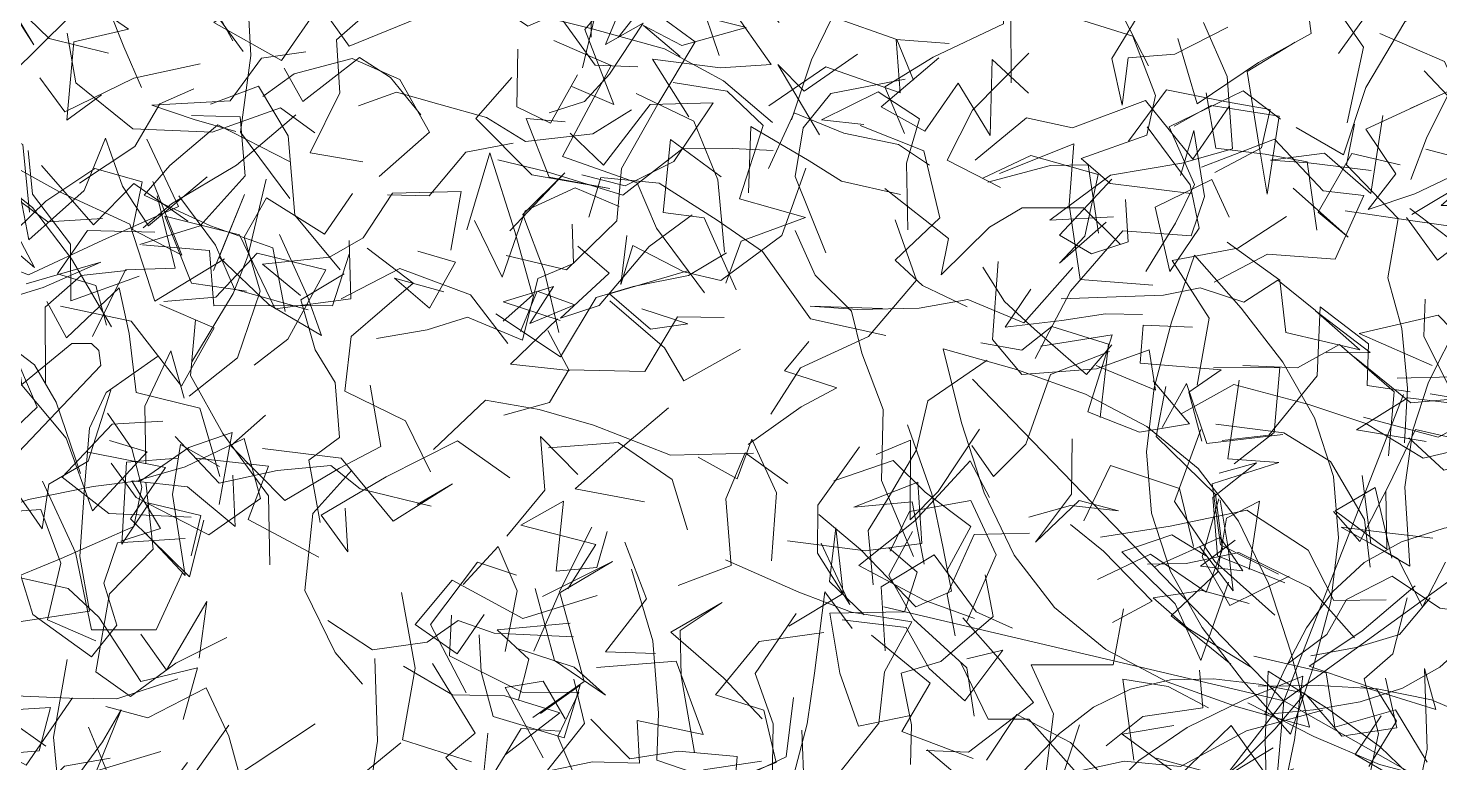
# Model space of a CAD drawing. Header units: metres. Extents: x 0 to 46.1, y -33.1 to 1.9.
# Drawn here: x 41.159 to 41.925, y -9.414 to -9.016 of the extents above; entities that cross this region are included whole.
import ezdxf

# ---------------------------------------------------------------- set-up
doc = ezdxf.new("R2010")
doc.units = ezdxf.units.M
doc.header["$LTSCALE"] = 0.02
for name, color, linetype, lineweight in [('AB_EXT_MASSIF', 8, 'Continuous', 9), ('BLOC_BRANCHES', 7, 'Continuous', 13), ('BLOC_FEUILLAGE', 7, 'Continuous', 13)]:
    doc.layers.add(name, color=color, linetype=linetype, lineweight=lineweight)
doc.layers.add('ARCHIBOOKS_ARBRE', color=7, linetype='Continuous')

# ---------------------------------------------------------------- blocks, each defined once
blk = doc.blocks.new('AB_ALPHA_7b87773eaf7dd805')
at = {"layer": 'BLOC_BRANCHES', "color": 8, "lineweight": 13, "true_color": 0x878787, "transparency": 33554572}
blk.add_lwpolyline([(0.313, 0.6665), (0.4567, 0.7842), (0.4835, 0.7842), (0.4933, 0.7744), (0.496, 0.754), (0.2718, 0.5188)], dxfattribs=at)
at = {"layer": 'BLOC_FEUILLAGE', "color": 8, "lineweight": 13, "true_color": 0x878787, "transparency": 33554572}
for points in [[(1.9166, 1.4621), (1.9206, 1.3791), (1.9321, 1.2735), (1.8503, 1.296), (1.7638, 1.3105), (1.7301, 1.2304), (1.7306, 1.137)], [(0.6749, 1.194), (0.6374, 1.2624), (0.6245, 1.3711), (0.5741, 1.3111), (0.4939, 1.3078), (0.4583, 1.4089)], [(0.2645, 1.3848), (0.2931, 1.2762), (0.3693, 1.2477), (0.4049, 1.1888), (0.3568, 1.264), (0.4257, 1.1974), (0.5065, 1.1773)], [(1.829, 1.2761), (1.8879, 1.369), (1.9901, 1.3371), (2.0656, 1.3335), (2.1501, 1.2693), (2.2082, 1.1855), (2.1862, 1.0828)], [(1.9416, 1.3638), (1.9618, 1.2845), (1.8833, 1.2254), (1.9164, 1.16)], [(2.117, 1.0768), (2.1812, 1.0397), (2.2114, 1.1308), (2.2642, 1.22), (2.3396, 1.2791), (2.3352, 1.3626)], [(0.8571, 1.3195), (0.9223, 1.3065), (0.9606, 1.344), (0.9919, 1.2701), (1.0752, 1.2138), (1.1615, 1.252), (1.161, 1.1989)], [(1.1346, 1.1324), (1.1915, 1.1076), (1.1521, 1.2093), (1.2106, 1.2776), (1.1896, 1.3231), (1.0883, 1.354)], [(1.271, 1.3359), (1.2106, 1.3442), (1.1809, 1.2862), (1.105, 1.2458), (1.1662, 1.161), (1.2242, 1.1589)], [(2.1743, 1.1767), (2.234, 1.2598), (2.2034, 1.3037), (2.3088, 1.3406), (2.2338, 1.3419)], [(0.4044, 1.3273), (0.4608, 1.3319), (0.4883, 1.2409), (0.5336, 1.2097), (0.4594, 1.1928), (0.4499, 1.0866), (0.4969, 1.1207)], [(0.6889, 1.1797), (0.6435, 1.242), (0.6219, 1.294), (0.5253, 1.3396)], [(0.7399, 1.3261), (0.6959, 1.2404), (0.6992, 1.1742), (0.6855, 1.0704), (0.7523, 0.9803)], [(1.1983, 1.3032), (1.104, 1.2923), (1.0784, 1.231), (1.162, 1.2105), (1.2603, 1.183), (1.3401, 1.1398), (1.4069, 1.0835)], [(2.2401, 1.2392), (2.1931, 1.28), (2.1241, 1.3036), (2.1372, 1.2039), (2.0657, 1.1645), (1.9825, 1.1085), (1.9563, 1.197)], [(1.4157, 1.2188), (1.3451, 1.2978), (1.307, 1.2559), (1.3345, 1.1743)], [(0.9425, 1.2817), (0.9247, 1.2241), (0.8325, 1.1869), (0.7928, 1.2423), (0.7409, 1.1672), (0.6492, 1.219), (0.6967, 1.2536)], [(0.8512, 1.0301), (0.7799, 1.0421), (0.8202, 1.1234), (0.8155, 1.1956), (0.8738, 1.2463), (0.9832, 1.2644)], [(1.149, 1.1574), (1.1742, 1.2633), (1.255, 1.2719), (1.1976, 1.1985)], [(1.6497, 1.272), (1.7185, 1.2741), (1.7199, 1.217), (1.6246, 1.1721), (1.5593, 1.1316), (1.5859, 1.0687)], [(1.8678, 1.2735), (1.9207, 1.2583), (1.8671, 1.17), (1.8809, 1.1071), (1.8889, 1.1709), (1.9524, 1.1758), (2.0244, 1.2124)], [(1.0458, 0.9032), (1.1274, 0.8838), (1.1956, 0.95), (1.2019, 1.021), (1.2514, 1.1084), (1.302, 1.1929), (1.2276, 1.247)], [(1.2061, 1.2515), (1.1805, 1.189), (1.2315, 1.2179), (1.1858, 1.1489), (1.152, 1.112), (1.1041, 1.0964)], [(0.5511, 1.1308), (0.5272, 1.1858), (0.5068, 1.2371), (0.4527, 1.2257), (0.3747, 1.1489), (0.3, 1.1093), (0.2216, 1.0507)], [(1.2817, 1.1728), (1.232, 1.2147), (1.2837, 1.1877), (1.3709, 1.2123), (1.291, 1.232)], [(1.2933, 1.0911), (1.2439, 1.1691), (1.3362, 1.1575), (1.4049, 1.162), (1.3475, 1.2433)], [(1.4323, 1.0872), (1.4596, 1.1682), (1.4882, 1.2267), (1.5752, 1.1959), (1.5981, 1.1409)], [(1.8057, 1.2283), (1.8955, 1.2002), (1.9262, 1.1199), (1.9143, 1.0663), (1.8253, 1.0345), (1.8648, 1.0009), (1.9744, 0.9871)], [(1.869, 0.9558), (1.783, 0.9513), (1.865, 1.0122), (1.9617, 1.0283), (2.0307, 1.0479), (2.0235, 1.1456), (1.9913, 1.2187)], [(0.7861, 1.0695), (0.7394, 1.1031), (0.6468, 1.0704), (0.5392, 1.0747), (0.462, 1.1371), (0.4504, 1.2043)], [(1.3144, 0.8528), (1.2496, 0.9402), (1.2234, 1.0017), (1.1222, 1.0374), (1.1511, 1.0916), (1.1882, 1.1606), (1.1104, 1.1947)], [(1.4017, 1.1058), (1.4792, 1.1589), (1.5797, 1.1234), (1.5743, 1.196), (1.6462, 1.1905)], [(1.9514, 1.0785), (2.0017, 1.1064), (2.094, 1.092), (2.0776, 0.9863), (2.0662, 1.0542), (2.0502, 1.1524), (2.1157, 1.1924)], [(2.2904, 1.1532), (2.3536, 1.0866), (2.3179, 1.166), (2.2303, 1.2039)], [(0.774, 1.179), (0.7137, 1.1704), (0.6712, 1.1126), (0.5653, 1.107), (0.6223, 1.0876), (0.6791, 1.071)], [(0.7157, 1.1185), (0.7579, 1.1495), (0.8369, 1.17), (0.9013, 1.1415), (0.9418, 1.0704), (0.8736, 1.0102)], [(0.7444, 1.1571), (0.7697, 1.112), (0.8467, 1.1715), (0.8889, 1.1443), (0.9298, 1.0937)], [(1.0614, 1.1827), (1.0599, 1.1048), (1.1058, 1.0823), (1.1424, 1.1481)], [(1.5218, 1.1759), (1.4499, 1.1257), (1.414, 1.1622), (1.4705, 1.0669)], [(1.7539, 1.1233), (1.7048, 1.1686), (1.7019, 1.0659), (1.6585, 1.1367), (1.6132, 1.0718), (1.5542, 1.1045), (1.6325, 1.1712)], [(1.7158, 0.9954), (1.6436, 1.0323), (1.6781, 1.0999), (1.7543, 1.1772)], [(0.4133, 1.1437), (0.447, 1.098), (0.5406, 1.1436), (0.6307, 1.163)], [(0.8206, 0.8836), (0.759, 0.9578), (0.7498, 1.0653), (0.7097, 1.1328), (0.6445, 1.1082)], [(1.0531, 1.1445), (1.0044, 1.0886), (1.0804, 1.0124), (1.186, 0.9942), (1.1037, 1.0093), (1.0725, 1.089), (1.1254, 1.0842)], [(1.3434, 0.8657), (1.3641, 0.9224), (1.4516, 0.9549), (1.3618, 0.98), (1.3939, 1.0792), (1.3451, 1.1257), (1.2722, 1.1376)], [(1.4789, 0.907), (1.4376, 1.0104), (1.4482, 1.0761), (1.4857, 1.1227), (1.5866, 1.1422)], [(0.3775, 1.1271), (0.3297, 1.0934), (0.2817, 1.0414), (0.2969, 1.0957), (0.3904, 1.0538), (0.3992, 0.9617)], [(0.6219, 1.1292), (0.5759, 1.1087), (0.5422, 1.0507), (0.4669, 1.001)], [(0.8454, 1.1062), (0.8967, 1.1245), (0.9545, 1.1082), (1.019, 1.09), (1.0718, 1.0578), (1.1631, 1.0679), (1.2154, 1.1006)], [(1.2221, 1.1228), (1.3001, 1.0853), (1.3326, 1.0055), (1.3418, 0.9075)], [(1.5902, 0.938), (1.5884, 1.0282), (1.6062, 1.0882), (1.55, 1.1249), (1.4734, 1.087), (1.5305, 1.0808)], [(2.0265, 1.1061), (1.9767, 1.0336), (1.9126, 1.1131), (1.8134, 1.0764), (1.7514, 1.0898), (1.6814, 1.0323)], [(2.0066, 1.0156), (2.0698, 1.0491), (2.0817, 1.101), (2.0224, 1.1114), (1.941, 1.1277), (1.8895, 1.0583)], [(2.0955, 1.0877), (2.0451, 1.1265), (1.9447, 1.0774), (1.9788, 0.9993), (1.9532, 0.9471), (1.9128, 0.8815)], [(1.9948, 1.1236), (2.0078, 1.0487), (2.0749, 1.0405), (2.1316, 1.0299), (2.145, 0.9376)], [(2.2716, 1.1022), (2.3258, 1.1267), (2.2938, 1.0622), (2.2725, 1.006)], [(0.6187, 1.093), (0.6851, 1.0911), (0.6916, 1.011), (0.6305, 0.9436), (0.549, 0.918)], [(0.5534, 0.9409), (0.592, 0.9733), (0.6799, 1.0256), (0.7605, 1.0937)], [(1.1481, 1.0126), (1.2071, 0.9978), (1.2731, 1.0305), (1.3265, 1.11), (1.2407, 1.1078), (1.1776, 1.0257), (1.1325, 1.0688)], [(1.6198, 1.0255), (1.5777, 1.0535), (1.5037, 1.0689), (1.4363, 1.0965), (1.4015, 1.0211)], [(2.2186, 1.0185), (2.1336, 1.0287), (2.0822, 1.0325), (2.1555, 1.042), (2.218, 0.9871), (2.2344, 1.0931)], [(2.4131, 0.9646), (2.3621, 1.0268), (2.278, 0.9868), (2.2147, 0.9654), (2.2522, 1.0137), (2.2115, 1.0742), (2.2886, 1.1101)], [(0.752, 1.0304), (0.6548, 1.0803), (0.5896, 1.025), (0.5549, 0.9848), (0.6446, 0.9432), (0.729, 0.9138), (0.746, 0.8274)], [(1.3743, 0.9882), (1.3775, 1.0782), (1.4563, 1.0316), (1.5004, 1.004), (1.5802, 0.9858)], [(1.5258, 1.0792), (1.612, 1.0451), (1.6335, 0.9541), (1.5733, 0.8968), (1.6102, 0.8626), (1.6709, 0.8335)], [(1.9598, 1.0114), (1.9783, 1.0724), (1.9927, 0.9832), (1.9746, 0.9298), (1.8818, 0.9366), (1.8108, 0.8551), (1.7628, 0.7636)], [(2.026, 0.955), (2.0027, 1.0061), (1.9257, 0.9688), (1.9454, 0.8816), (1.9855, 0.9401), (1.9733, 0.9988), (1.915, 1.0775)], [(2.1961, 1.0811), (2.185, 1.0262), (2.2553, 0.9532), (2.2411, 0.8731), (2.26, 0.8041), (2.2679, 0.7236), (2.2636, 0.6494)], [(0.2811, 1.0658), (0.3582, 1.0348), (0.439, 0.9901), (0.5351, 0.9455), (0.5692, 0.8415), (0.6635, 0.8985)], [(0.4982, 0.9534), (0.4243, 0.9488), (0.3631, 0.9941), (0.3414, 1.0648)], [(0.5585, 1.0606), (0.6011, 0.9697), (0.4985, 0.924), (0.3977, 0.8769), (0.3419, 0.8987), (0.3627, 0.8198), (0.3785, 0.7254)], [(0.3827, 1.0068), (0.3985, 0.9245), (0.4732, 0.9911), (0.5021, 1.0624), (0.5252, 0.9971), (0.5607, 0.9434), (0.6402, 1.0096)], [(1.055, 1.0555), (0.991, 1.0431), (0.9413, 0.9841), (0.8848, 0.9852)], [(1.3373, 1.0098), (1.2683, 1.0602), (1.2586, 0.9614), (1.3139, 0.9542), (1.3573, 0.8567)], [(1.7145, 1.0143), (1.8153, 1.0544), (1.809, 0.9718), (1.824, 0.8707), (1.9226, 0.8631)], [(1.9887, 1.023), (2.0874, 1.0606), (2.1536, 0.9906), (2.2088, 0.9846), (2.1696, 0.8982), (2.0781, 0.9051), (2.0058, 0.8671)], [(0.3975, 1.0456), (0.4033, 0.9863), (0.4548, 0.9186), (0.4554, 0.842), (0.5481, 0.8752)], [(0.9924, 0.9379), (1.0236, 1.0425), (1.0575, 0.9359), (1.0811, 0.8494), (1.0416, 0.8141)], [(1.4076, 1.0455), (1.3525, 1.048), (1.2858, 1.0488), (1.2037, 0.9848), (1.0997, 1.0168), (1.0343, 1.0327)], [(1.8593, 0.9484), (1.796, 0.8926), (1.8301, 0.9294), (1.8483, 1.013), (1.7572, 1.0387), (1.6921, 1.0079)], [(2.2579, 1.0259), (2.1924, 1.0413), (2.1467, 0.9621), (2.1874, 0.928), (2.113, 0.9944)], [(2.4334, 0.8288), (2.4272, 0.8845), (2.4617, 0.9517), (2.3972, 0.9758), (2.3805, 1.0244), (2.2928, 1.0472)], [(0.5104, 0.8065), (0.4562, 0.8988), (0.4032, 0.9681), (0.3385, 1.0189), (0.3179, 0.912), (0.3284, 0.858), (0.3789, 0.7596)], [(0.361, 0.9178), (0.4212, 0.9767), (0.4876, 1.021), (0.5521, 1.0031), (0.5387, 0.9385), (0.6059, 0.9037), (0.5665, 1.0035)], [(0.6139, 0.9496), (0.5408, 1.0007), (0.4859, 0.9446), (0.4155, 1.025)], [(1.1171, 0.7987), (1.0976, 0.881), (1.0684, 0.9588), (1.1252, 1.0154), (1.0505, 0.9365)], [(1.2091, 0.9301), (1.2013, 0.8639), (1.2173, 0.9167), (1.2865, 0.8809), (1.3365, 0.8695), (1.4194, 0.9301), (1.452, 1.0216)], [(1.8489, 0.9335), (1.8348, 1.0261), (1.7839, 1.0252), (1.6987, 1.0024)], [(0.2286, 0.8913), (0.2824, 0.8766), (0.3319, 0.9121), (0.3634, 0.9986), (0.3654, 0.9217), (0.4058, 0.8871), (0.3741, 0.9481)], [(0.6194, 0.7592), (0.6753, 0.8519), (0.6952, 0.9023), (0.7203, 1.0066)], [(1.5603, 0.7948), (1.4585, 0.8176), (1.3933, 0.9084), (1.3319, 0.951), (1.2531, 1.0014), (1.1739, 1.0089), (1.1576, 0.9552)], [(1.8668, 1.0067), (1.796, 0.9308), (1.8393, 0.9055), (1.8891, 0.9218), (1.8853, 0.9793)], [(2.2737, 0.9586), (2.3561, 1.0079), (2.3134, 0.9708), (2.383, 0.9709), (2.4614, 0.9515), (2.4868, 1.0087), (2.5725, 0.9483)], [(0.5725, 0.984), (0.5967, 0.8859), (0.5296, 0.8839), (0.4848, 0.7933)], [(0.6018, 0.9841), (0.6516, 0.9173), (0.6774, 0.8578), (0.777, 0.8295)], [(0.8371, 0.9871), (0.7991, 0.9319), (0.7206, 0.9813), (0.6904, 0.9281), (0.7122, 0.8551), (0.6815, 0.7647), (0.6156, 0.7127)], [(0.7384, 0.9317), (0.7759, 0.8491), (0.7951, 0.7947), (0.7239, 0.8366), (0.6563, 0.9008), (0.6908, 0.9858), (0.6487, 0.8831)], [(0.9706, 0.9106), (0.9846, 0.9897), (0.8914, 0.9878), (0.8518, 0.9271), (0.8062, 0.9009), (0.7151, 0.8914), (0.7665, 0.849)], [(1.0027, 0.9508), (1.0403, 0.8738), (1.0713, 0.9636), (1.1392, 0.9948), (1.1988, 0.9696)], [(1.5589, 0.9939), (1.6452, 0.9263), (1.6354, 0.8769), (1.7008, 0.9417), (1.7453, 0.9679), (1.8287, 0.968), (1.8786, 0.9179)], [(1.2979, 0.9585), (1.2394, 0.9152), (1.1718, 0.8354), (1.1191, 0.8184), (1.1851, 0.8791), (1.1429, 0.9157)], [(2.2664, 0.9549), (2.3087, 0.897), (2.3618, 0.9379), (2.2749, 0.95), (2.1833, 0.9638)], [(2.2709, 0.9668), (2.3366, 0.9174), (2.4381, 0.8852), (2.4658, 0.8213), (2.5708, 0.8332)], [(0.8328, 0.9236), (0.8349, 0.8447), (0.7323, 0.831), (0.6839, 0.9312), (0.5829, 0.9565), (0.6188, 0.8657), (0.6936, 0.8549)], [(1.1353, 0.9456), (1.1369, 0.8923), (1.0887, 0.8719), (1.0679, 0.7883), (0.9933, 0.8196), (0.9386, 0.8024), (0.8698, 0.7906)], [(1.5729, 0.9516), (1.6019, 0.8698), (1.537, 0.7935), (1.4446, 0.7511), (1.4045, 0.6882)], [(2.1037, 0.956), (2.0378, 0.9132), (1.9487, 0.8963), (1.9991, 0.8184), (1.9826, 0.7275)], [(0.3945, 0.8647), (0.4958, 0.8942), (0.4176, 0.8598), (0.3423, 0.837), (0.251, 0.886), (0.2937, 0.9339)], [(0.5691, 0.9349), (0.4778, 0.9372), (0.437, 0.8782), (0.489, 0.8624), (0.5037, 0.809)], [(1.5981, 0.4952), (1.5545, 0.5985), (1.5567, 0.6946), (1.5281, 0.7708), (1.514, 0.8278), (1.4645, 0.8764), (1.4375, 0.9371)], [(2.0235, 0.9212), (2.0945, 0.8698), (2.1029, 0.7989), (2.2031, 0.7756), (2.1432, 0.8284), (2.2172, 0.7719), (2.1577, 0.7712)], [(0.5525, 0.9178), (0.6432, 0.9101), (0.649, 0.8349), (0.7234, 0.8356), (0.8102, 0.8352), (0.8327, 0.905)], [(0.5813, 0.8409), (0.652, 0.8469), (0.7078, 0.9063), (0.8009, 0.8836), (0.7494, 0.7899), (0.7041, 0.7544)], [(0.9428, 0.61), (0.909, 0.6793), (0.8268, 0.7192), (0.8355, 0.7935), (0.9195, 0.8657), (0.857, 0.9133)], [(0.9259, 0.9089), (0.9769, 0.8943), (0.9418, 0.8317), (0.8944, 0.8725), (0.9609, 0.854)], [(1.0317, 0.824), (1.1195, 0.7658), (1.1677, 0.8465), (1.2178, 0.8614), (1.293, 0.8763), (1.3445, 0.9066)], [(0.5308, 0.8828), (0.4695, 0.8762), (0.4203, 0.8332), (0.4211, 0.7308)], [(0.8218, 0.8444), (0.9016, 0.8854), (0.9972, 0.85), (1.0478, 0.7838)], [(1.2296, 0.831), (1.2921, 0.8104), (1.2413, 0.8033), (1.1855, 0.8511), (1.2917, 0.8825)], [(1.5561, 0.8313), (1.4578, 0.8345), (1.522, 0.8301), (1.6055, 0.8317), (1.6717, 0.8438), (1.7474, 0.8119), (1.8139, 0.887)], [(1.867, 0.782), (1.8326, 0.7421), (1.7619, 0.8035), (1.7214, 0.8407), (1.6918, 0.8874)], [(1.8458, 0.754), (1.9262, 0.7208), (1.9176, 0.7754), (1.8461, 0.7495), (1.745, 0.7418), (1.705, 0.7893), (1.7127, 0.8953)], [(0.5075, 0.6526), (0.5586, 0.6371), (0.4845, 0.5572), (0.4489, 0.6559), (0.3887, 0.7277), (0.3777, 0.8058), (0.3272, 0.8692)], [(0.7934, 0.5414), (0.7779, 0.6257), (0.8196, 0.6568), (0.8135, 0.7313), (0.7865, 0.7752), (0.7672, 0.8432), (0.8259, 0.8784)], [(2.1432, 0.8285), (2.0921, 0.8697), (2.0461, 0.8399), (1.9867, 0.8594), (1.9371, 0.8494), (1.8599, 0.8467), (1.7981, 0.8447)], [(0.6573, 0.604), (0.6302, 0.6963), (0.5439, 0.7175), (0.5346, 0.7975), (0.5206, 0.8595), (0.4496, 0.7918), (0.4229, 0.8409)], [(1.1187, 0.8152), (1.0415, 0.8404), (1.1096, 0.8611), (1.0776, 0.811), (1.1388, 0.8365), (1.0876, 0.8548), (1.0652, 0.8004)], [(1.7571, 0.8578), (1.7224, 0.8063), (1.7993, 0.8152), (1.8581, 0.824), (1.9086, 0.8231)], [(2.1961, 0.7653), (2.2724, 0.7036), (2.3325, 0.7088), (2.2902, 0.7933), (2.2917, 0.8441)], [(2.4855, 0.8514), (2.4027, 0.803), (2.3775, 0.734), (2.3803, 0.6277), (2.3173, 0.6123), (2.2698, 0.6561)], [(0.4414, 0.8347), (0.537, 0.8142), (0.6054, 0.7262), (0.6496, 0.805), (0.5758, 0.8367)], [(1.3634, 0.7764), (1.2865, 0.7333), (1.2605, 0.7781), (1.1864, 0.8419)], [(2.0165, 0.6525), (2.0798, 0.6596), (2.1454, 0.7403), (2.1494, 0.8338), (2.215, 0.7834), (2.2132, 0.7271), (2.2714, 0.7183)], [(0.4686, 0.608), (0.4356, 0.7046), (0.4061, 0.7551), (0.324, 0.8168), (0.2485, 0.7736), (0.2384, 0.7165), (0.3105, 0.633)], [(0.6245, 0.8162), (0.6176, 0.7404), (0.6616, 0.6621), (0.7232, 0.5774), (0.7253, 0.4843)], [(1.0426, 0.6869), (1.1045, 0.7039), (1.1306, 0.7483), (1.2335, 0.7459), (1.278, 0.82), (1.341, 0.8191)], [(1.102, 0.8018), (1.1309, 0.7473), (1.0514, 0.7558), (1.1152, 0.8176)], [(1.6894, 0.7851), (1.7449, 0.7751), (1.7857, 0.8068), (1.8622, 0.7832), (1.8509, 0.6839)], [(1.9763, 0.8062), (1.9092, 0.8089), (1.9053, 0.7574), (2.0153, 0.7481), (1.9712, 0.7182), (1.9889, 0.6515)], [(2.3015, 0.7542), (2.2024, 0.7976), (2.3094, 0.8225), (2.3461, 0.7847), (2.3916, 0.8199), (2.4469, 0.8159), (2.4614, 0.7457)], [(2.2064, 0.6053), (2.2181, 0.5131), (2.271, 0.4824), (2.2641, 0.5892), (2.2749, 0.6664), (2.2965, 0.7316), (2.3382, 0.8145)], [(0.2791, 0.6947), (0.3418, 0.6338), (0.4096, 0.6978), (0.3717, 0.7869)], [(1.3738, 0.6473), (1.4456, 0.6981), (1.4939, 0.7238), (1.4229, 0.7468), (1.456, 0.7869)], [(1.7708, 0.7802), (1.8672, 0.7959), (1.8342, 0.6912), (1.9043, 0.6638), (1.9723, 0.6751), (1.9229, 0.7334)], [(2.2932, 0.6513), (2.1988, 0.6669), (2.2685, 0.7102), (2.3434, 0.7015), (2.4155, 0.7114), (2.4519, 0.7947)], [(0.5727, 0.7663), (0.5033, 0.7176), (0.4807, 0.6692), (0.4739, 0.5884), (0.4677, 0.4955), (0.4806, 0.4215), (0.3759, 0.4054)], [(0.5568, 0.621), (0.5556, 0.6989), (0.5908, 0.7739), (0.6088, 0.7098)], [(1.8637, 0.7733), (1.7837, 0.7418), (1.7505, 0.6474), (1.7064, 0.604), (1.6769, 0.646)], [(2.2421, 0.6317), (2.2499, 0.7185), (2.1756, 0.7828), (2.1186, 0.7512), (2.0444, 0.754)], [(1.5432, 0.4571), (1.5365, 0.5308), (1.5637, 0.5744), (1.6015, 0.6388), (1.6175, 0.7064), (1.6978, 0.7615)], [(2.0048, 0.7509), (2.0949, 0.7515), (2.087, 0.6636), (2.0327, 0.6211)], [(0.7192, 0.6871), (0.6721, 0.6452), (0.7455, 0.5711), (0.8195, 0.6151), (0.8756, 0.6444), (0.8611, 0.7277)], [(2.099, 0.6606), (1.9955, 0.6483), (1.9682, 0.7296), (1.9351, 0.6703)], [(1.9611, 0.6885), (2.0325, 0.7284), (2.1339, 0.7012), (2.2115, 0.6758), (2.2893, 0.6287), (2.3451, 0.6417)], [(2.0397, 0.7344), (2.0242, 0.6275), (2.0934, 0.6226), (2.0031, 0.5937), (2.0141, 0.5111), (2.0929, 0.4716)], [(2.3633, 0.627), (2.3978, 0.7252), (2.33, 0.7389), (2.2536, 0.7369)], [(0.3429, 0.6619), (0.3769, 0.5892), (0.4165, 0.5329), (0.4256, 0.5935), (0.4787, 0.6246), (0.5095, 0.7206)], [(1.8474, 0.4643), (1.9195, 0.4986), (1.9948, 0.4471), (2.0169, 0.5053), (2.0077, 0.5794), (1.9271, 0.6578), (1.94, 0.7259)], [(2.2984, 0.7158), (2.393, 0.7001), (2.3093, 0.6572), (2.2083, 0.6843)], [(0.3324, 0.3559), (0.3583, 0.4583), (0.442, 0.4926), (0.5406, 0.5361), (0.5514, 0.5893), (0.5378, 0.6416), (0.505, 0.6898)], [(1.3808, 0.6356), (1.2684, 0.6325), (1.1639, 0.6732), (1.0903, 0.6945), (1.0174, 0.7072), (0.9471, 0.6404)], [(1.2333, 0.5696), (1.139, 0.587), (1.1975, 0.6391), (1.2659, 0.6968)], [(0.6183, 0.5489), (0.5067, 0.5537), (0.4435, 0.6031), (0.5115, 0.6748), (0.5802, 0.6787)], [(1.59, 0.6738), (1.6226, 0.5802), (1.6379, 0.5088), (1.6494, 0.4485), (1.6011, 0.427), (1.5263, 0.505), (1.4695, 0.5522)], [(2.0079, 0.6748), (2.1, 0.663), (2.1632, 0.6242), (2.2093, 0.5455), (2.2172, 0.4809)], [(0.6563, 0.5657), (0.674, 0.6632), (0.6151, 0.6429), (0.5508, 0.5985), (0.4855, 0.5902), (0.398, 0.5725), (0.2978, 0.5365)], [(0.5473, 0.599), (0.6104, 0.6167), (0.6902, 0.6554), (0.7124, 0.5741), (0.6422, 0.5246), (0.544, 0.5754), (0.5098, 0.6219)], [(0.9441, 0.5634), (0.8474, 0.5872), (0.8077, 0.6186), (0.7349, 0.6119), (0.6566, 0.5949), (0.5968, 0.6581)], [(0.8273, 0.561), (0.8311, 0.5019), (0.7949, 0.5513), (0.883, 0.6032), (0.9798, 0.6522), (1.0507, 0.6021)], [(1.1428, 0.6066), (1.0923, 0.658), (1.0982, 0.5851), (1.0466, 0.5228)], [(1.306, 0.6298), (1.3587, 0.6005), (1.3789, 0.6544), (1.412, 0.5817), (1.4053, 0.4897)], [(1.5472, 0.6336), (1.5937, 0.653), (1.5935, 0.5452), (1.6312, 0.5834), (1.6876, 0.6679)], [(1.8131, 0.655), (1.8122, 0.5798), (1.7634, 0.5149), (1.8228, 0.5712), (1.8759, 0.5572), (1.8109, 0.5647), (1.7543, 0.5486)], [(1.9876, 0.6674), (1.952, 0.5701), (2.0067, 0.4885), (2.0879, 0.4157)], [(2.1674, 0.5563), (2.203, 0.5157), (2.2428, 0.5929), (2.2786, 0.6676), (2.3359, 0.6545), (2.3227, 0.596), (2.3491, 0.6658)], [(0.6357, 0.5448), (0.6164, 0.468), (0.536, 0.5462), (0.5838, 0.6159), (0.479, 0.6366)], [(0.5561, 0.5274), (0.6101, 0.4698), (0.5931, 0.5796), (0.6038, 0.647), (0.6569, 0.6175)], [(0.7152, 0.6415), (0.822, 0.6288), (0.8924, 0.5432), (0.9729, 0.594), (0.9247, 0.5657)], [(1.2916, 0.5315), (1.2708, 0.5999), (1.1975, 0.6498), (1.1032, 0.6424)], [(1.2788, 0.456), (1.3506, 0.4832), (1.3434, 0.5733), (1.3695, 0.636), (1.4274, 0.5941)], [(1.5249, 0.6439), (1.4683, 0.5649), (1.4676, 0.4998), (1.5118, 0.4302), (1.4727, 0.5134)], [(0.6184, 0.4962), (0.6317, 0.5508), (0.5615, 0.5675), (0.5245, 0.5119), (0.5309, 0.6234), (0.6006, 0.6285)], [(0.6259, 0.6286), (0.7231, 0.6179), (0.6957, 0.5457), (0.7914, 0.4945)], [(1.4899, 0.5977), (1.5703, 0.6256), (1.6139, 0.5825), (1.6755, 0.536), (1.6436, 0.477)], [(1.7008, 0.5752), (1.675, 0.6248), (1.5996, 0.5438), (1.5237, 0.4834), (1.6124, 0.4362), (1.6808, 0.4114)], [(1.9778, 0.509), (1.9586, 0.5875), (1.8651, 0.6189), (1.8288, 0.5435)], [(2.1016, 0.4597), (2.0101, 0.4961), (2.004, 0.5752), (2.063, 0.6224), (2.0125, 0.6083)], [(0.6071, 0.4746), (0.571, 0.3962), (0.4831, 0.3959), (0.4617, 0.5008), (0.417, 0.5975)], [(0.6668, 0.3856), (0.5975, 0.3507), (0.5364, 0.3055), (0.4891, 0.3392), (0.5078, 0.4447), (0.5671, 0.5053), (0.557, 0.5961)], [(0.675, 0.6057), (0.6783, 0.5362), (0.6135, 0.5896), (0.538, 0.5977), (0.5769, 0.5333), (0.5229, 0.5161)], [(0.8508, 0.3226), (0.8136, 0.3655), (0.7726, 0.4494), (0.7836, 0.5538), (0.8365, 0.6123)], [(1.6125, 0.4851), (1.596, 0.5693), (1.5169, 0.5621), (1.6039, 0.5961), (1.6093, 0.5128), (1.533, 0.5031), (1.427, 0.5164)], [(2.2468, 0.4933), (2.2238, 0.589), (2.1698, 0.5574), (2.2396, 0.5055), (2.2383, 0.5835)], [(0.4892, 0.3811), (0.4238, 0.4098), (0.4416, 0.4865), (0.4148, 0.5591), (0.3437, 0.5542), (0.2505, 0.5166)], [(1.1824, 0.5292), (1.1685, 0.4805), (1.1132, 0.4757), (1.1233, 0.5703), (1.0657, 0.5378), (1.1674, 0.5118), (1.1293, 0.4518)], [(1.6702, 0.4075), (1.7101, 0.4977), (1.6758, 0.5713), (1.5926, 0.5562), (1.5662, 0.5024)], [(1.8517, 0.5215), (1.946, 0.5364), (2.0501, 0.5581), (2.133, 0.5038), (2.1681, 0.4357), (2.2388, 0.4365)], [(2.0283, 0.3493), (1.9474, 0.4151), (2.0101, 0.4743), (2.0224, 0.5471), (2.0671, 0.5702), (2.0532, 0.4777)], [(2.0139, 0.5716), (2.0246, 0.5068), (2.0314, 0.4489), (1.9856, 0.509)], [(2.1072, 0.4687), (2.027, 0.4288), (1.9895, 0.4948), (2.0118, 0.5735)], [(1.811, 0.5389), (1.8556, 0.5026), (1.9218, 0.4349), (1.8676, 0.406)], [(0.6101, 0.5199), (0.5186, 0.5139), (0.4999, 0.4592), (0.5177, 0.4023), (0.4832, 0.3594), (0.4037, 0.4168), (0.3804, 0.4925)], [(1.1618, 0.5352), (1.1177, 0.4478), (1.1324, 0.3955), (1.1512, 0.3259), (1.0819, 0.2772)], [(1.5312, 0.4165), (1.484, 0.4613), (1.4928, 0.5342), (1.5027, 0.4454), (1.4288, 0.4012)], [(1.5964, 0.5291), (1.5644, 0.47), (1.598, 0.4106), (1.6702, 0.3447), (1.6802, 0.2792)], [(1.7551, 0.527), (1.6801, 0.5252), (1.6434, 0.4441), (1.6544, 0.3877)], [(2.0251, 0.4604), (1.9877, 0.3545), (1.9526, 0.4311), (1.8805, 0.5017), (1.9483, 0.5249), (1.9962, 0.4954)], [(1.9248, 0.4815), (2.014, 0.521), (2.0447, 0.4761), (1.9873, 0.4822), (2.034, 0.5174)], [(2.3193, 0.4878), (2.2882, 0.4271), (2.2546, 0.4929), (2.1779, 0.5353), (2.244, 0.527), (2.3022, 0.5201)], [(0.9871, 0.4575), (1.0348, 0.5089), (1.0603, 0.4487), (1.0443, 0.3666)], [(1.2064, 0.5146), (1.2361, 0.4382), (1.1802, 0.3663), (1.2483, 0.3641)], [(1.5937, 0.2798), (1.5234, 0.2653), (1.4981, 0.3374), (1.4847, 0.4187), (1.5856, 0.4205), (1.6028, 0.4742), (1.5643, 0.5072)], [(1.9153, 0.4849), (1.9678, 0.4857), (2.039, 0.5006), (2.1356, 0.4533), (2.1961, 0.385)], [(1.0595, 0.4701), (1.0068, 0.4878), (0.943, 0.4034), (0.9915, 0.3105)], [(1.0832, 0.367), (1.1174, 0.4456), (1.1896, 0.4887), (1.095, 0.4412)], [(1.343, 0.4907), (1.4426, 0.4472), (1.5139, 0.42), (1.5957, 0.407), (1.5588, 0.3389), (1.551, 0.2698), (1.4859, 0.188)], [(1.7324, 0.3985), (1.683, 0.4205), (1.6262, 0.4976), (1.5542, 0.4545), (1.5597, 0.3675)], [(0.6077, 0.2744), (0.6272, 0.3446), (0.5502, 0.3262), (0.4932, 0.4132), (0.4515, 0.452), (0.3669, 0.4712), (0.3117, 0.4508)], [(1.0156, 0.4167), (0.9793, 0.3635), (0.9222, 0.4032), (0.9722, 0.4634), (1.0681, 0.4116), (1.1692, 0.4427)], [(1.4351, 0.3044), (1.4252, 0.2238), (1.3462, 0.1865), (1.2501, 0.2194), (1.2523, 0.2832), (1.2445, 0.3811), (1.2157, 0.4782)], [(1.695, 0.4705), (1.7061, 0.414), (1.6349, 0.353), (1.5811, 0.3374), (1.5952, 0.2673), (1.5937, 0.2137)], [(2.382, 0.4159), (2.3116, 0.4254), (2.2472, 0.4689), (2.185, 0.4372), (2.1585, 0.3897), (2.1045, 0.3496)], [(0.9036, 0.4464), (0.9223, 0.3443), (0.9048, 0.247), (0.9985, 0.2171)], [(1.0849, 0.4522), (1.1113, 0.3545), (1.1801, 0.3077), (1.1379, 0.3455), (1.0591, 0.3712)], [(1.5146, 0.3979), (1.4778, 0.4476), (1.4637, 0.3372), (1.4538, 0.2687), (1.4308, 0.1804), (1.3721, 0.2026)], [(2.0548, 0.3461), (1.9704, 0.3978), (1.9228, 0.4395), (1.9895, 0.4491), (2.0533, 0.4319)], [(2.2783, 0.4556), (2.2058, 0.3941), (2.1343, 0.3468), (2.2261, 0.3154), (2.2529, 0.2725), (2.2153, 0.211)], [(0.6294, 0.3577), (0.6399, 0.4346), (0.5851, 0.3416), (0.5501, 0.3901)], [(1.3008, 0.2297), (1.2829, 0.3337), (1.2817, 0.3952), (1.3384, 0.4331), (1.2691, 0.3928), (1.3402, 0.3311), (1.3929, 0.2755)], [(1.7064, 0.1538), (1.7755, 0.1863), (1.7878, 0.282), (1.7573, 0.3486), (1.8685, 0.3486), (1.8826, 0.4246)], [(2.2986, 0.4394), (2.2568, 0.3897), (2.1984, 0.3723), (2.1368, 0.3607)], [(2.2164, 0.1975), (2.2285, 0.2557), (2.2089, 0.3297), (2.2481, 0.3634), (2.2674, 0.4392)], [(0.8039, 0.4089), (0.8643, 0.3689), (0.9385, 0.3792), (0.9807, 0.4086), (1.0294, 0.3914), (1.1367, 0.3867)], [(0.9713, 0.4159), (0.9689, 0.3607), (1.0675, 0.3117), (1.1443, 0.3109), (1.1157, 0.2513), (1.1387, 0.1976)], [(1.1324, 0.405), (1.0332, 0.3961), (1.0762, 0.3561), (1.0622, 0.3013)], [(1.4387, 0.4183), (1.3832, 0.3369), (1.4078, 0.2685), (1.4058, 0.1578), (1.3932, 0.0715), (1.3575, 0.1568)], [(1.6704, 0.3569), (1.7192, 0.3686), (1.6675, 0.3), (1.6191, 0.3437), (1.5882, 0.399), (1.5011, 0.4095)], [(1.6153, 0.2325), (1.6725, 0.2303), (1.7608, 0.2975), (1.7158, 0.3544), (1.665, 0.4123)], [(0.532, 0.1513), (0.428, 0.1617), (0.3487, 0.2268), (0.4125, 0.2321), (0.4277, 0.2908), (0.3533, 0.2864), (0.3398, 0.3894)], [(1.0923, 0.2827), (1.146, 0.3212), (1.1242, 0.2497), (1.028, 0.2788), (1.0116, 0.3389), (1.009, 0.3892)], [(1.4765, 0.3924), (1.3887, 0.3801), (1.3294, 0.308), (1.3951, 0.2871), (1.4117, 0.2165), (1.3631, 0.1971), (1.2587, 0.1785)], [(1.679, 0.2217), (1.5823, 0.2585), (1.6204, 0.3236), (1.541, 0.3886)], [(0.342, 0.3606), (0.3175, 0.2553), (0.3947, 0.2127), (0.4576, 0.3038)], [(0.5771, 0.2313), (0.49, 0.205), (0.5234, 0.2876), (0.4984, 0.2442), (0.4397, 0.1646), (0.4319, 0.2506), (0.4504, 0.3557)], [(0.8677, 0.3572), (0.8713, 0.2454), (0.8578, 0.1604), (0.91, 0.2023)], [(1.0441, 0.2266), (1.1185, 0.2836), (1.044, 0.3064), (0.9728, 0.3079), (0.9063, 0.3468)], [(1.1732, 0.1512), (1.1015, 0.1175), (1.0338, 0.1438), (0.9636, 0.223), (1.0035, 0.2561), (0.9458, 0.3502)], [(1.168, 0.3448), (1.2761, 0.3538), (1.3126, 0.2541), (1.2233, 0.2733), (1.2262, 0.2152), (1.1628, 0.2174), (1.0662, 0.1974)], [(1.7398, 0.1507), (1.8231, 0.1976), (1.7545, 0.275), (1.699, 0.275), (1.6621, 0.3513)], [(2.0594, 0.3605), (2.1577, 0.3377), (2.1691, 0.2641), (2.2516, 0.2877), (2.2943, 0.2168)], [(0.6004, 0.3296), (0.5175, 0.3026), (0.4534, 0.3033), (0.3588, 0.3076), (0.2575, 0.2914), (0.2376, 0.229)], [(1.0959, 0.2224), (1.0444, 0.3178), (1.0958, 0.3264), (1.1258, 0.2754)], [(1.1374, 0.3292), (1.1516, 0.2693), (1.0865, 0.1866), (1.1286, 0.1543)], [(1.8594, 0.2388), (1.9088, 0.2786), (1.9904, 0.2905), (1.986, 0.3416)], [(1.9981, 0.2905), (1.9431, 0.3191), (1.8816, 0.3292), (1.8968, 0.2193)], [(2.2381, 0.3305), (2.2535, 0.2632), (2.1789, 0.252), (2.1304, 0.308)], [(2.2044, 0.3196), (2.3064, 0.288), (2.291, 0.3437), (2.2943, 0.2343), (2.2812, 0.1736), (2.3673, 0.1261)], [(0.5027, 0.2921), (0.5599, 0.2768), (0.6389, 0.3176), (0.6694, 0.2519), (0.6913, 0.1731)], [(0.4213, 0.2386), (0.3729, 0.2727), (0.287, 0.2284), (0.2245, 0.2386), (0.1997, 0.1795), (0.2515, 0.0872)], [(0.6922, -0.0732), (0.7121, 0.0054), (0.67, 0.0838), (0.6415, 0.1736), (0.7039, 0.214), (0.7868, 0.2686)], [(1.1602, 0.2752), (1.2134, 0.2211), (1.2794, 0.2315), (1.359, 0.2244), (1.3513, 0.1267)], [(1.9949, 0.0417), (1.9008, 0.0679), (1.8843, 0.1691), (1.8108, 0.2436), (1.7379, 0.2814), (1.6968, 0.2194)], [(2.1528, 0.2871), (2.0495, 0.2591), (1.9601, 0.2107), (1.8837, 0.2183), (1.8011, 0.2), (1.8232, 0.2671)], [(2.2323, 0.2796), (2.197, 0.2273), (2.2433, 0.2001), (2.2441, 0.1474), (2.22, 0.0686)], [(0.5225, 0.0819), (0.5944, 0.0307), (0.5386, 0.1231), (0.4762, 0.1591), (0.504, 0.2045), (0.4793, 0.264)], [(0.6133, 0.2164), (0.5726, 0.1624), (0.6199, 0.1967), (0.6696, 0.267)], [(1.1182, 0.2589), (1.066, 0.2622), (1.0127, 0.1747), (1.0207, 0.2561)], [(1.396, 0.1054), (1.4237, 0.0524), (1.4855, 0.1219), (1.4496, 0.1795), (1.4466, 0.2599)], [(1.7963, 0.0229), (1.9046, 0.0413), (1.9272, 0.1375), (1.9527, 0.2022), (1.8808, 0.2548), (1.9509, 0.2665)], [(2.0833, 0.1892), (2.0287, 0.2666), (1.9587, 0.1986), (1.9725, 0.1155), (2.0529, 0.0545), (2.0166, 0.1522), (1.9185, 0.1248)], [(0.7926, -0.0386), (0.8213, 0.0569), (0.7645, 0.1005), (0.7761, 0.1577), (0.8504, 0.1999), (0.9026, 0.2428)], [(1.5858, -0.0571), (1.5321, 0.0264), (1.5745, 0.1093), (1.612, 0.1685), (1.6775, 0.1821), (1.6166, 0.2334)], [(2.0858, 0.2362), (2.0222, 0.1978), (1.9566, 0.2039), (2.0081, 0.1722), (2.1138, 0.2076)], [(0.4137, 0.0568), (0.376, 0.1409), (0.4465, 0.2113), (0.5084, 0.222)], [(1.392, 0.2183), (1.3131, 0.2062), (1.377, 0.1547), (1.3539, 0.1053), (1.3061, 0.1646), (1.2641, 0.2009)], [(1.9509, 0.1895), (2.0095, 0.1194), (2.1149, 0.1342), (2.1088, 0.1952), (1.9969, 0.2034), (1.9276, 0.222)]]:
    blk.add_lwpolyline(points, dxfattribs=at)

msp = doc.modelspace()

# ---------------------------------------------------------------- linework, layer by layer
at = {"layer": 'AB_EXT_MASSIF', "lineweight": 9, "true_color": 0x606060, "transparency": 33554597}
for points in [[(41.84365, -9.39817), (41.81826, -9.36951), (41.79574, -9.34028), (41.77853, -9.30997), (41.76826, -9.27828), (41.7655, -9.24508), (41.76968, -9.21048), (41.77916, -9.17482), (41.79152, -9.13858), (41.81691, -9.16724), (41.83943, -9.19647), (41.85664, -9.22678), (41.86691, -9.25847), (41.86967, -9.29167), (41.86549, -9.32627), (41.85601, -9.36193), (41.84365, -9.39817)], [(41.8539, -9.39435), (41.81417, -9.38316), (41.77672, -9.36977), (41.74346, -9.35232), (41.71567, -9.32957), (41.69382, -9.30107), (41.67744, -9.26726), (41.66526, -9.2294), (41.65535, -9.18933), (41.69508, -9.20053), (41.73253, -9.21391), (41.76579, -9.23136), (41.79358, -9.25412), (41.81543, -9.28262), (41.83181, -9.31642), (41.84399, -9.35429), (41.8539, -9.39435)], [(41.84, -9.38), (41.67124, -9.20574)], [(41.84, -9.38), (41.90495, -9.21403)], [(41.82955, -9.38756), (41.84035, -9.3632), (41.85235, -9.34049), (41.86656, -9.32083), (41.88366, -9.30516), (41.90389, -9.29382), (41.927, -9.28646), (41.95232, -9.28215), (41.97884, -9.2795), (41.96804, -9.30386), (41.95604, -9.32657), (41.94183, -9.34623), (41.92473, -9.3619), (41.9045, -9.37325), (41.88139, -9.38061), (41.85607, -9.38491), (41.82955, -9.38756)], [(41.84, -9.38), (41.9669, -9.28814)], [(41.84, -9.38), (41.62314, -9.32917)], [(41.85169, -9.37585), (41.83512, -9.39541), (41.81789, -9.41311), (41.79945, -9.4274), (41.77943, -9.43723), (41.75769, -9.44222), (41.73437, -9.44275), (41.70984, -9.43986), (41.68464, -9.43512), (41.70122, -9.41557), (41.71844, -9.39786), (41.73688, -9.38357), (41.75691, -9.37375), (41.77865, -9.36876), (41.80197, -9.36823), (41.8265, -9.37111), (41.85169, -9.37585)], [(41.85035, -9.36662), (41.84576, -9.40127), (41.83905, -9.43427), (41.82844, -9.46426), (41.81271, -9.49029), (41.79146, -9.51204), (41.7651, -9.52984), (41.73483, -9.54461), (41.70244, -9.55775), (41.70703, -9.5231), (41.71374, -9.49009), (41.72436, -9.46011), (41.74008, -9.43408), (41.76134, -9.41233), (41.7877, -9.39453), (41.81797, -9.37976), (41.85035, -9.36662)], [(41.83161, -9.36402), (41.86319, -9.38383), (41.89224, -9.40497), (41.91663, -9.42856), (41.93492, -9.45535), (41.94661, -9.48561), (41.9522, -9.51908), (41.95312, -9.55499), (41.95151, -9.59224), (41.91993, -9.57243), (41.89088, -9.5513), (41.86649, -9.52771), (41.8482, -9.50091), (41.83651, -9.47065), (41.83092, -9.43719), (41.83, -9.40127), (41.83161, -9.36402)], [(41.82613, -9.37214), (41.85907, -9.37177), (41.89076, -9.3736), (41.92015, -9.37949), (41.94654, -9.39066), (41.96968, -9.40757), (41.98982, -9.42978), (42, -9.44475)], [(41.84, -9.38), (41.71427, -9.54246)], [(42, -9.41888), (41.99671, -9.42017), (41.96225, -9.42611), (41.92734, -9.42402), (41.89202, -9.41451), (41.85638, -9.39933), (41.82058, -9.38108)], [(41.84, -9.38), (41.82507, -9.55029)], [(41.84, -9.38), (42, -9.47073)]]:
    msp.add_lwpolyline(points, dxfattribs=at)

# ---------------------------------------------------------------- block references
at = {"layer": 'ARCHIBOOKS_ARBRE', "transparency": 33554687, "xscale": 0.4, "yscale": 0.4}
msp.add_blockref('AB_ALPHA_7b87773eaf7dd805', (41, -9.5), dxfattribs=at)

doc.saveas('drawing.dxf')
